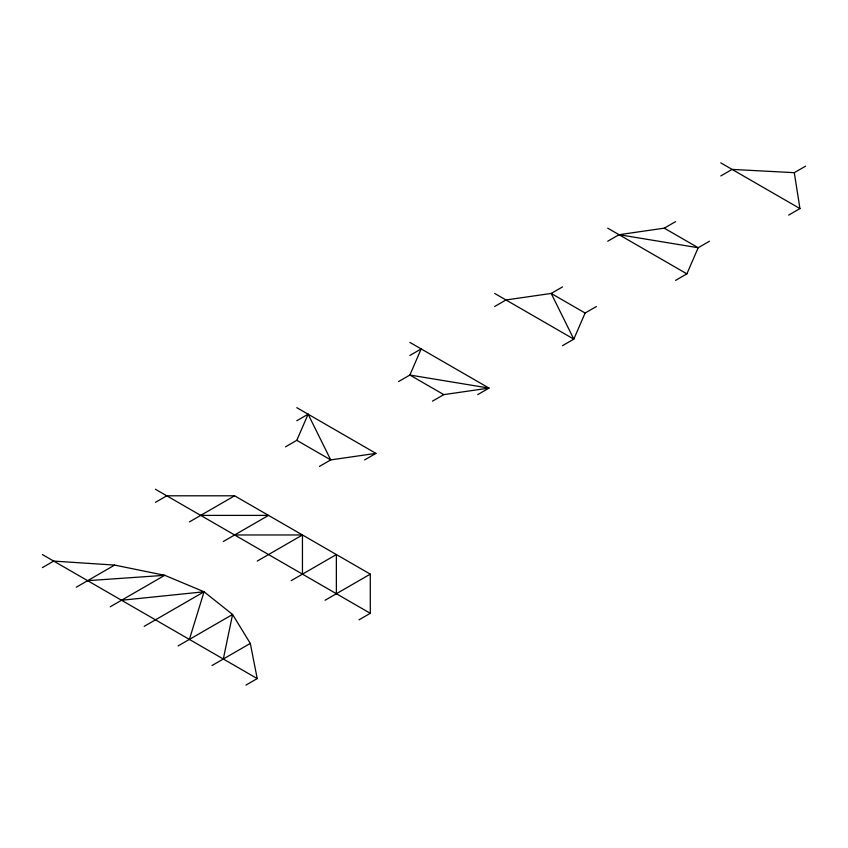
<?xml version="1.0" encoding="UTF-8"?>
<svg xmlns="http://www.w3.org/2000/svg" width="848" height="848" viewBox="0 0 848 848"><rect width="100%" height="100%" fill="white"/><g stroke="black" fill="none" stroke-linecap="round" stroke-linejoin="round"><path stroke-width="1.27" d="M223.31 659.002L232.585 614.482L204.061 591.777L164.745 575.315L114.628 565.086L53.71 561.09L42.4 567.609M189.39 639.424L204.061 591.777L121.55 600.257M285.49 446.843L296.8 440.324L308.11 414.206L330.72 459.902L375.95 453.373L296.8 407.676M596.43 306.499L585.12 313.029L573.81 339.136L562.51 345.666M675.57 280.391L686.88 273.862L698.19 247.743L709.49 241.224M155.47 502.334L166.77 495.804L234.61 495.804L370.29 574.138L370.29 613.305L358.99 619.835M296.8 420.735L308.11 414.206M409.87 355.46L421.17 348.931L409.87 375.039L398.56 381.568M494.67 306.499L505.97 299.969L551.2 293.44L562.51 286.91M607.73 241.224L619.04 234.695L664.27 228.165L675.57 221.635M720.8 175.939L732.11 169.409L794.29 172.674L805.6 166.155M76.32 587.198L114.628 565.086M189.39 521.923L234.61 495.804M319.41 466.432L330.72 459.902L296.8 440.324M432.48 401.157L443.79 394.627L489.01 388.098L409.87 342.401M110.24 606.776L164.745 575.315L87.63 580.668M223.31 541.501L268.53 515.393L200.69 515.393M364.64 459.902L375.95 453.373M477.71 394.627L489.01 388.098L409.87 375.039L443.79 394.627M788.64 215.106L799.95 208.576L794.29 172.674M144.16 626.365L204.061 591.777M257.23 561.09L302.45 534.971L302.45 574.138M178.08 645.943L232.585 614.482L250.308 643.42L257.23 678.591L245.92 685.11M291.15 580.668L336.37 554.56L336.37 593.727M212 665.532L250.308 643.42M325.07 600.257L370.29 574.138M234.61 534.971L302.45 534.971M619.04 234.695L698.19 247.743L664.27 228.165M720.8 162.89L799.95 208.576M607.73 228.165L686.88 273.862M585.12 313.029L551.2 293.44L573.81 339.136L494.67 293.44M155.47 489.275L370.29 613.305M42.4 554.56L257.23 678.591"/></g></svg>
